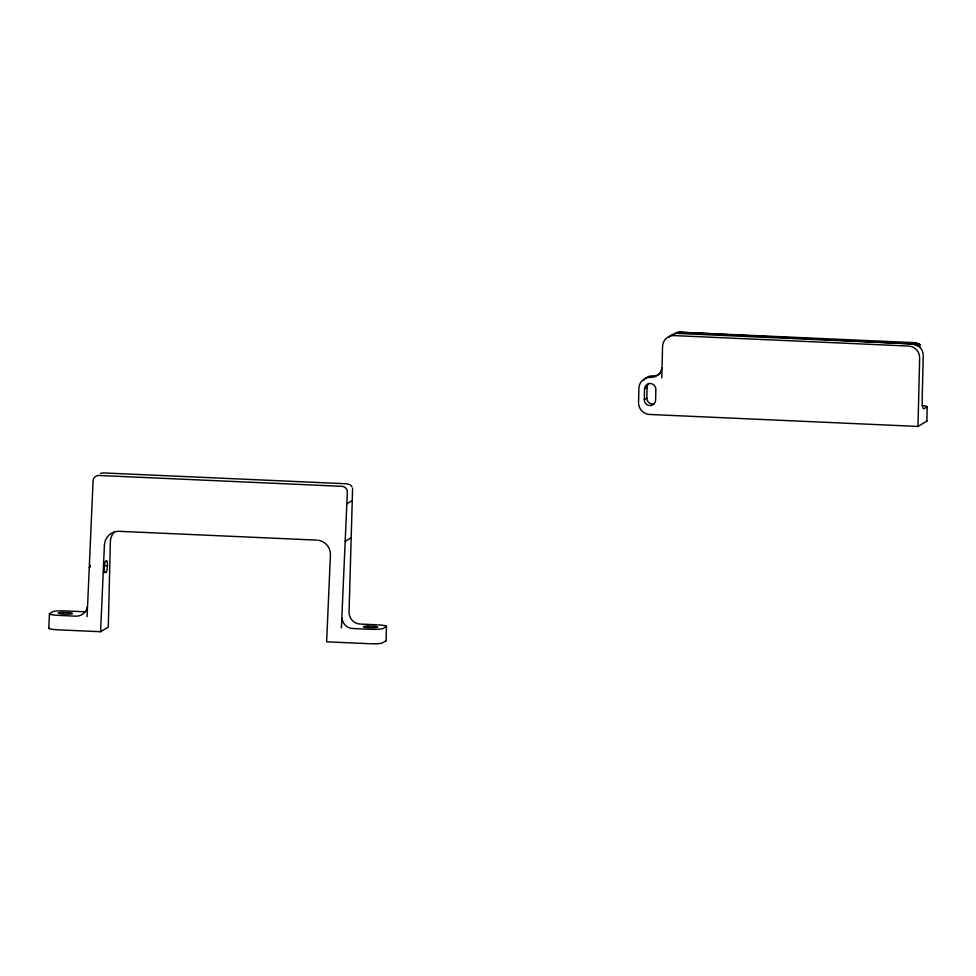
<?xml version="1.0" encoding="UTF-8"?>
<svg xmlns="http://www.w3.org/2000/svg" width="976" height="976" viewBox="0 0 976 976"><rect width="100%" height="100%" fill="white"/><g stroke="black" fill="none" stroke-linecap="round" stroke-linejoin="round"><path stroke-width="1.46" d="M661.789 377.883L661.984 367.586A11.492 11.236 59 0 1 650.492 377.37M352.592 488.61L349.054 612.147A11.492 11.236 59 0 0 360.071 624.054L377.017 624.811M386.106 640.561L386.459 626.299M638.56 402.539L638.902 388.277A11.492 11.236 59 0 1 649.382 377.383M644.282 399.648L644.55 388.948A5.746 5.624 59 0 1 650.333 383.495A5.746 5.624 59 0 1 655.848 389.461L655.591 400.148A5.746 5.624 59 0 1 649.796 405.601A5.746 5.624 59 0 1 644.282 399.648L646.844 398.11L647.1 387.411A5.746 5.624 59 0 1 648.857 383.458M662.07 366.464L662.558 346.492A11.492 11.236 59 0 1 674.135 335.598L908.632 346.053M919.795 347.419L919.868 344.467L914.256 342.674L679.76 332.206L674.88 333.682M638.585 403.661A11.492 11.236 59 0 0 649.577 414.458L917.977 426.439L919.648 357.972M923.235 355.813L922.186 398.611A11.492 2.001 -87.4 0 0 923.955 408.785L927.017 406.943M926.846 420.961L927.2 406.687M87.108 616.649L87.511 606.23A11.517 11.346 -88.9 0 1 75.811 616.173L58.865 615.392M48.8 628.337L49.434 613.904M87.62 605.108L93.062 481.009A5.758 5.673 -88.9 0 1 98.966 475.471L341.929 486.329M49.007 628.08A11.529 1.305 1.4 0 0 58.218 629.825L100.601 631.716L104.408 545.108M341.893 616.454L347.334 492.355A5.771 5.673 -88.9 0 0 342.491 486.365M341.38 627.995L341.893 617.588A11.517 11.346 -88.9 0 0 352.69 628.52L369.636 629.264M89.267 567.581L90.231 566.995A5.746 1 -87.4 0 1 90.292 565.494M106.262 572.095L105.237 572.717A5.746 1 -87.4 0 1 104.359 567.629A5.746 1 -87.4 0 1 105.518 561.31L106.543 560.688A5.746 1 -87.4 0 1 107.421 565.775A5.746 1 -87.4 0 1 106.262 572.095L103.432 571.973M49.617 613.648L52.899 611.671A11.492 1.305 1.4 0 1 65.124 610.903M100.601 631.716L108.275 627.104L110.373 541.521A14.359 14.042 59 0 1 114.753 531.615M346.822 503.86L352.202 500.627M668.877 337.22A11.492 11.236 59 0 1 674.416 333.78L677.551 332.328M675.502 333.56L678.649 332.218M676.6 333.438L679.76 332.206L912.206 343.906L918.44 346.102A11.492 11.236 59 0 1 923.198 354.691M345.175 541.387L350.86 537.971M644.55 388.948L647.1 387.411M385.935 640.817L382.36 642.964A11.529 1.305 1.4 0 1 370.124 643.745M914.256 342.674L912.206 343.906L677.71 333.438M913.316 344.003L915.354 342.771M914.402 344.223L916.452 342.991M915.476 344.54L917.525 343.308M916.513 344.967L918.55 343.735M917.501 345.492L919.551 344.26M917.818 345.699L919.868 344.467M917.977 426.439L926.675 421.205M100.565 473.433L102.712 472.896L346.797 483.791L350.323 484.865L352.177 487M316.932 540.131L119.157 531.31A14.408 14.189 -88.9 0 0 104.432 545.108M104.591 565.653L107.421 565.775M66.246 610.952L83.192 611.708A11.492 11.236 59 0 0 86.486 611.354M369.001 643.696L326.631 641.805L330.425 555.198A14.408 14.189 -88.9 0 0 318.31 540.24M378.115 624.872A11.492 1.305 1.4 0 1 386.276 626.555L382.995 628.532A11.529 1.305 1.4 0 1 370.758 629.3M386.032 640.439A11.492 1.305 1.4 0 1 386.081 640.695M57.755 615.331A11.529 1.305 1.4 0 1 49.483 613.77M909.73 346.163A11.492 11.236 59 0 1 919.624 356.85M926.773 420.827A11.492 1.305 1.4 0 1 926.81 421.083M921.93 405.491A11.492 1.305 1.4 0 1 927.163 406.821M643.526 380.481A11.492 11.236 59 0 1 651.931 375.845M660.276 373.564A11.492 11.236 59 0 1 653.042 375.833M653.822 403.942A5.746 5.624 59 0 1 646.844 398.11M62.952 612.477L61.293 612.525A7.186 0.817 1.4 0 0 58.999 613.514A7.186 0.817 1.4 0 0 67.808 614.124L69.467 614.063A7.186 0.817 1.4 0 0 71.76 613.074A7.186 0.817 1.4 0 0 62.952 612.477M368.074 626.092L366.415 626.141A7.186 0.817 1.4 0 0 364.121 627.129A7.186 0.817 1.4 0 0 372.93 627.739L374.589 627.678A7.186 0.817 1.4 0 0 376.882 626.69A7.186 0.817 1.4 0 0 368.074 626.092"/></g></svg>
